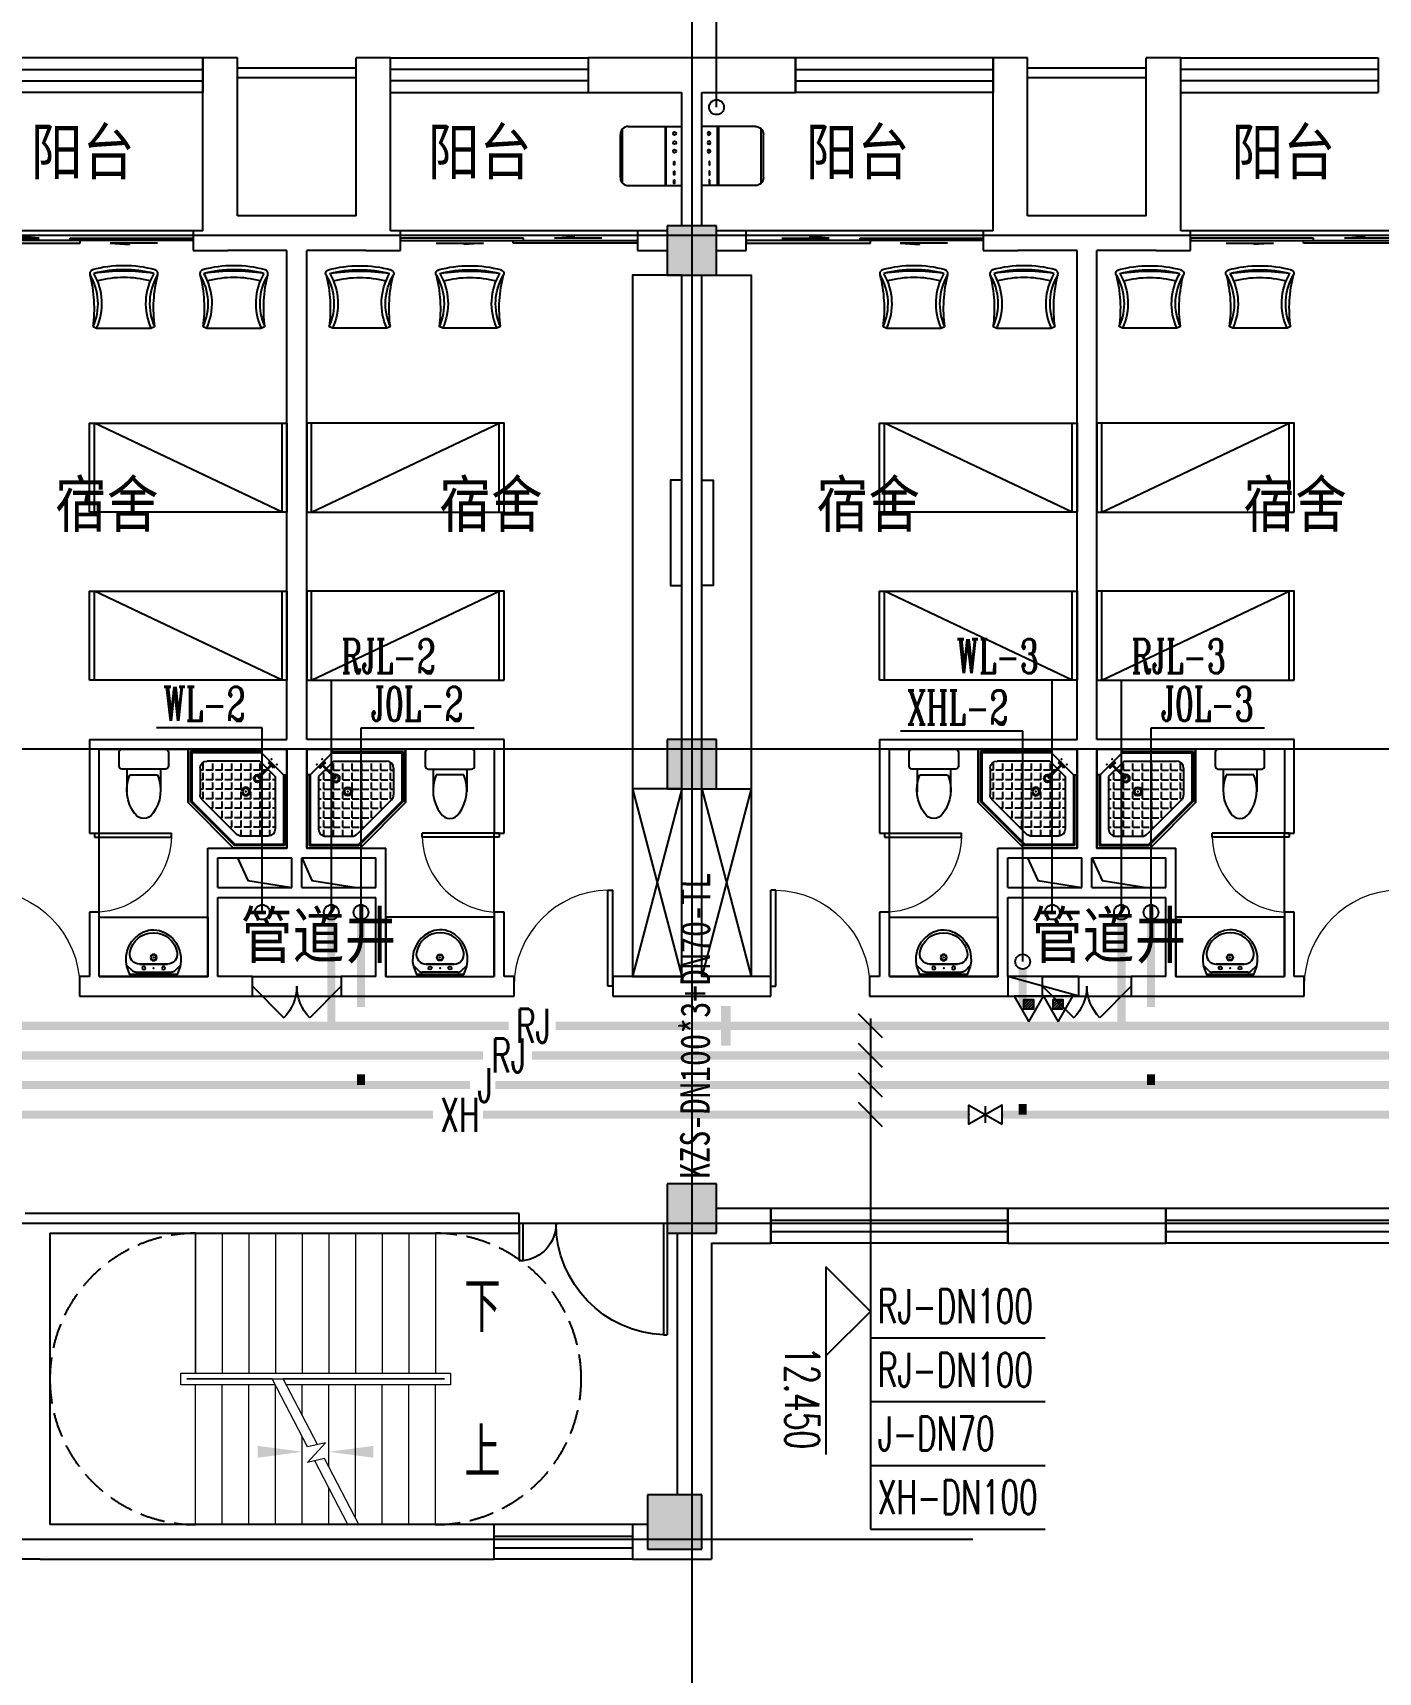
# Model space of a CAD drawing. Extents: x 0 to 2838408, y -923048 to 203859.
# Drawn here: x 2354543 to 2368167, y -625085 to -608488 of the extents above; entities that cross this region are included whole.
import ezdxf
from ezdxf.enums import TextEntityAlignment as Align

# ---------------------------------------------------------------- set-up
doc = ezdxf.new("R2010")
doc.units = 0
doc.header["$LTSCALE"] = 1000
doc.linetypes.add('DASH', pattern=[0.35, 0.25, -0.1])
for name, color, linetype in [('A-Fixt', 81, 'Continuous'), ('CLAYER', 7, 'Continuous'), ('COLUMN', 9, 'Continuous'), ('DIM_SYMB', 3, 'Continuous'), ('DIM_污水', 3, 'Continuous'), ('DIM_消防', 3, 'Continuous'), ('DIM_热给水', 3, 'Continuous'), ('DIM_给水', 3, 'Continuous'), ('DOOR_FIRE', 4, 'Continuous'), ('DOTE', 8, 'Continuous'), ('E2-栏杆', 92, 'Continuous'), ('EQUIP_灭火器', 7, 'Continuous'), ('PIPE-消防', 1, 'Continuous'), ('PIPE-热给水', 5, 'Continuous'), ('PIPE-给水', 3, 'Continuous'), ('PUB_HATCH', 8, 'Continuous'), ('PUB_TEXT', 7, 'Continuous'), ('STAIR', 2, 'Continuous'), ('TEXT_消防', 7, 'Continuous'), ('TEXT_热给水', 7, 'Continuous'), ('TEXT_给水', 7, 'Continuous'), ('TWT_ELEV', 3, 'Continuous'), ('VALVE_消防', 7, 'Continuous'), ('VPIPE-污水', 2, 'Continuous'), ('VPIPE-消防', 1, 'Continuous'), ('VPIPE-热给水', 5, 'Continuous'), ('VPIPE-给水', 3, 'Continuous'), ('WALL', 9, 'Continuous'), ('WINDOW', 4, 'Continuous'), ('WP_F', 1, 'Continuous'), ('XREF', 8, 'Continuous'), ('抗震支吊架', 2, 'Continuous'), ('洁具', 213, 'Continuous'), ('配景', 3, 'Continuous'), ('附件', 70, 'Continuous')]:
    doc.layers.add(name, color=color, linetype=linetype)
doc.layers.add('A-FLOR-STRS', color=8, linetype='Continuous', lineweight=0)
doc.styles.add('_TCH_DIM', font='SIMPLEX', dxfattribs={"bigfont": 'GBCBIG'})
doc.styles.add('_TWT_DIM_ELE', font='SIMPLEX', dxfattribs={"width": 0.8, "height": 2.3, "bigfont": 'HZTXT'})
doc.styles.add('_TWT_PIPEDN', font='SIMPLEX', dxfattribs={"width": 0.8, "height": 2.3, "bigfont": 'HZTXT'})
doc.styles.add('_TWT_PIPETEXT', font='SIMPLEX', dxfattribs={"width": 0.8, "height": 2.3, "bigfont": 'HZTXT'})
doc.styles.add('_TWT_SERIAL', font='COMPLEX', dxfattribs={"width": 0.8, "height": 2.3, "bigfont": 'HZTXT'})
doc.styles.add('HZ', font='aaa等高度-单线.shx', dxfattribs={"width": 0.7, "height": 50, "bigfont": 'aaa-hztxt.shx'})
doc.styles.add('kzcad', font='', dxfattribs={"width": 0.8})
doc.styles.get("Standard").update_dxf_attribs({"font": 'geniso.shx', "bigfont": 'hztxt.shx'})
doc.styles.get('kzcad').set_extended_font_data('SimSun')

# ---------------------------------------------------------------- blocks, each defined once
blk = doc.blocks.new('$TwtSys$00000546')
h = blk.add_hatch()
h.set_pattern_fill('ANSI31', color=256, scale=200, style=0)
h.set_pattern_definition([(45, (-38543.802, -6670.83), (-17.67767, 17.67767), [])])
h.paths.add_polyline_path([(-65, 174), (65, 174), (65, 44), (-65, 44)])
for points in [[(0, 344), (-198, 0), (198, 0)], [(-65, 174), (65, 174), (65, 44), (-65, 44)]]:
    blk.add_lwpolyline(points, close=True)
blk = doc.blocks.new('A$C29581A72')
at = {"layer": '附件'}
blk.add_line((750, 200), (30, 0), dxfattribs=at)
blk.add_lwpolyline([(30, 200), (750, 200), (750, 0), (30, 0), (30, 200)], dxfattribs=at)
blk.add_solid([(750, 200), (30, 0), (750, 0), (750, 200)], dxfattribs=at)
at = {"layer": 'EQUIP_灭火器', "xscale": 0.75, "yscale": -0.75, "zscale": 0.75, "rotation": 180}
for p in [(241, 200), (539, 200)]:
    blk.add_blockref('$TwtSys$00000546', p, dxfattribs=at)
at = {"style": 'HZ', "flags": 1}
for tag in ['WHAT', 'SPEC', 'UNIT']:
    blk.add_attdef(tag, (375, 0), '', height=0.001, dxfattribs=at)
blk = doc.blocks.new('1F平面-CAD导入_dwg_Drawing4_t3_dwg_$plan$00001613-474159-1F-927810-1F')
at = {"layer": '洁具'}
for p, q in [((-200, 170), (-430, 170)), ((-30, 250), (-170, 250)), ((-260, -140), (-260, 140)), ((-200, -170), (-200, -220)), ((-170, -250), (-30, -250))]:
    blk.add_line(p, q, dxfattribs=at)
for points in [[(-200, 220), (-200, 170), (-200, -170), (-430, -170)], [(0, -220), (0, 220)]]:
    blk.add_lwpolyline(points, dxfattribs=at)
for centre, radius, start, end in [((-413, -227), 398, 67.4505, 126.6381), ((-170, 220), 30, 90, 180), ((-30, 220), 30, 0, 90), ((-590, 0), 110, 123.4509, 236.5491), ((-413, 227), 398, 233.3619, 292.5495), ((-170, -220), 30, 180, 270), ((-30, -220), 30, 270, 0)]:
    blk.add_arc(centre, radius, start, end, dxfattribs=at)
blk = doc.blocks.new('$lvtry$00000169')
at = {"color": 0}
for p, q in [((259, -36), (259, 0)), ((259, -36), (36, -259)), ((276, -120), (120, -276)), ((144, -151), (291, -298)), ((151, -144), (298, -291)), ((259, -24), (976, -24)), ((259, -36), (964, -36)), ((270, -213), (270, -143)), ((276, -120), (808, -120)), ((366, -213), (366, -143)), ((462, -213), (462, -143)), ((558, -213), (558, -143)), ((655, -213), (655, -143)), ((751, -213), (751, -143)), ((847, -213), (847, -143)), ((964, -36), (976, -24)), ((964, -36), (964, -525)), ((976, -24), (976, -530)), ((36, -259), (0, -259)), ((24, -259), (24, -976)), ((36, -259), (36, -964)), ((120, -276), (120, -808)), ((120, -309), (147, -309)), ((173, -309), (173, -239)), ((173, -309), (243, -309)), ((183, -213), (205, -213)), ((220, -213), (243, -213)), ((270, -213), (340, -213)), ((270, -263), (270, -239)), ((334, -309), (340, -309)), ((366, -213), (436, -213)), ((366, -309), (366, -239)), ((366, -309), (436, -309)), ((462, -213), (532, -213)), ((462, -309), (462, -239)), ((462, -309), (532, -309)), ((558, -213), (628, -213)), ((558, -309), (558, -239)), ((558, -309), (628, -309)), ((655, -213), (725, -213)), ((655, -309), (655, -239)), ((655, -309), (725, -309)), ((751, -213), (821, -213)), ((751, -309), (751, -239)), ((751, -309), (821, -309)), ((847, -213), (880, -213)), ((847, -309), (847, -239)), ((847, -309), (880, -309)), ((880, -192), (880, -460)), ((120, -405), (147, -405)), ((173, -405), (173, -335)), ((173, -405), (243, -405)), ((173, -501), (173, -431)), ((270, -405), (270, -335)), ((270, -405), (340, -405)), ((270, -501), (270, -431)), ((366, -405), (366, -335)), ((366, -405), (379, -405)), ((366, -501), (366, -431)), ((462, -405), (462, -335)), ((462, -405), (532, -405)), ((462, -501), (462, -431)), ((558, -405), (558, -335)), ((558, -405), (628, -405)), ((558, -501), (558, -431)), ((655, -405), (655, -335)), ((655, -405), (725, -405)), ((655, -501), (655, -431)), ((751, -405), (751, -335)), ((751, -405), (821, -405)), ((751, -501), (751, -431)), ((847, -405), (847, -335)), ((847, -405), (880, -405)), ((847, -501), (847, -431)), ((120, -501), (147, -501)), ((120, -598), (147, -598)), ((173, -501), (243, -501)), ((173, -598), (173, -528)), ((173, -598), (243, -598)), ((173, -694), (173, -624)), ((270, -501), (340, -501)), ((270, -598), (270, -528)), ((270, -598), (340, -598)), ((270, -694), (270, -624)), ((366, -501), (436, -501)), ((366, -598), (366, -528)), ((366, -598), (436, -598)), ((366, -694), (366, -624)), ((462, -501), (532, -501)), ((462, -598), (462, -528)), ((462, -598), (532, -598)), ((462, -694), (462, -624)), ((859, -511), (511, -859)), ((964, -525), (525, -964)), ((976, -530), (530, -976)), ((558, -501), (628, -501)), ((558, -598), (558, -528)), ((558, -598), (628, -598)), ((558, -694), (558, -624)), ((655, -501), (725, -501)), ((655, -598), (655, -528)), ((655, -598), (725, -598)), ((655, -694), (655, -624)), ((751, -501), (821, -501)), ((751, -598), (751, -528)), ((751, -598), (773, -598)), ((847, -501), (867, -501)), ((964, -525), (976, -530)), ((120, -694), (147, -694)), ((120, -790), (147, -790)), ((173, -694), (243, -694)), ((173, -790), (173, -720)), ((173, -790), (243, -790)), ((173, -878), (173, -816)), ((270, -694), (340, -694)), ((270, -790), (270, -720)), ((270, -790), (340, -790)), ((270, -880), (270, -816)), ((366, -694), (436, -694)), ((366, -790), (366, -720)), ((366, -790), (436, -790)), ((366, -880), (366, -816)), ((462, -694), (532, -694)), ((462, -790), (462, -720)), ((462, -790), (532, -790)), ((462, -880), (462, -816)), ((558, -694), (628, -694)), ((558, -790), (558, -720)), ((558, -790), (580, -790)), ((655, -694), (676, -694)), ((36, -964), (24, -976)), ((24, -976), (530, -976)), ((36, -964), (525, -964)), ((192, -880), (460, -880)), ((525, -964), (530, -976))]:
    blk.add_line(p, q, dxfattribs=at)
blk.add_lwpolyline([(0, 0), (0, -1000), (540, -1000), (1000, -540), (1000, 0)], close=True)
for points in [[(0, 0), (0, -1000)], [(0, 0), (1000, 0)], [(1000, 0), (1000, -540)], [(136, -190), (148, -178), (132, -162), (121, -174)], [(190, -136), (178, -148), (162, -132), (174, -121)], [(1000, -540), (540, -1000)], [(0, -1000), (540, -1000)]]:
    blk.add_lwpolyline(points, close=True, dxfattribs=at)
for radius in [43.8, 31.1]:
    blk.add_circle((416, -428), radius, dxfattribs=at)
for centre, radius, start, end in [((808, -192), 72, 0, 90), ((296, -296), 40.6, 142.583, 128.4197), ((296, -296), 28.6, 145.828, 125.6599), ((808, -460), 72, 315, 0), ((192, -808), 72, 180, 270), ((460, -808), 72, 270, 315)]:
    blk.add_arc(centre, radius, start, end, dxfattribs=at)
for p in [(103, -156, 0), (156, -102, 0), (416, -428, 0)]:
    blk.add_point(p, dxfattribs=at)
blk = doc.blocks.new('$lvtry$00000178')
at = {"color": 0}
for p, q in [((-238, 0), (238, 0)), ((-214, -36), (-272, -91)), ((-180, -23), (180, -23)), ((-142, -105), (140, -105)), ((140, -105), (-142, -105)), ((216, -37), (268, -91))]:
    blk.add_line(p, q, dxfattribs=at)
blk.add_lwpolyline([(-104, -430, 0.224698), (110, -425, 0.348046), (269, -79), (239, 0), (-241, 0), (-271, -79, 0.356844)], format="xyb", close=True, dxfattribs=at)
for centre, radius in [((-100, -65), 16.3), ((1, -172), 31.6), ((100, -65), 16.3)]:
    blk.add_circle(centre, radius, dxfattribs=at)
at = {"color": 0, "lineweight": 13}
blk.add_circle((1, -172), 23, dxfattribs=at)
at = {"color": 0}
for centre, radius, start, end in [((-142, -205), 100, 90, 190.5602), ((-180, -73), 50, 90, 133.181), ((140, -205), 100, 349.4398, 90), ((180, -73), 50, 44.5607, 90), ((-1, -179), 243, 190.5602, 349.4398)]:
    blk.add_arc(centre, radius, start, end, dxfattribs=at)
for p in [(0, -65), (1, -172)]:
    blk.add_point(p, dxfattribs=at)
blk = doc.blocks.new('A$C70365C93')
at = {"layer": '洁具'}
blk.add_lwpolyline([(-1900, 2300), (-1900, 1700), (-800, 1700), (-800, 2300)], close=True, dxfattribs=at)
blk.add_blockref('$lvtry$00000178', (-1350, 2280), dxfattribs=at)
at = {"layer": '洁具', "rotation": 180}
blk.add_blockref('$lvtry$00000169', (0, 0), dxfattribs=at)
at = {"layer": '洁具', "extrusion": (0, 0, -1), "xscale": -1, "zscale": -1, "rotation": 90}
blk.add_blockref('1F平面-CAD导入_dwg_Drawing4_t3_dwg_$plan$00001613-474159-1F-927810-1F', (1450, 0), dxfattribs=at)
blk = doc.blocks.new('单人床')
at = {"layer": 'A-Fixt'}
for p, q in [((47774, 13973), (48674, 13973)), ((47774, 12073), (48674, 13973)), ((47774, 12073), (48674, 12073))]:
    blk.add_line(p, q, dxfattribs=at)
blk.add_lwpolyline([(47774, 14023), (48674, 14023), (48674, 12023), (47774, 12023), (47774, 14023)], dxfattribs=at)
blk = doc.blocks.new('CH_AP01')
for p, q in [((-311, 17), (-275, 0)), ((-275, 0), (275, 0)), ((275, 0), (311, 17))]:
    blk.add_line(p, q)
for centre, radius, start, end in [((-307, 555), 37.8, 100.1859, 202.8359), ((-1658, 202), 1360, 352.1659, 14.4283), ((-824, 250), 563, 335.5038, 31.0903), ((0, -579), 1213, 74.7104, 105.2896), ((0, -579), 1173, 75.0287, 104.9713), ((0, -1278), 1857, 80.611, 99.389), ((-824, 250), 603, 335.5038, 30.2691), ((0, -579), 1093, 75.8767, 104.1233), ((824, 250), 603, 149.7309, 204.4962), ((824, 250), 563, 148.9097, 204.4962), ((1658, 202), 1360, 165.5717, 187.8341), ((307, 555), 37.8, 337.1641, 79.8141)]:
    blk.add_arc(centre, radius, start, end)
blk = doc.blocks.new('A$C61295E98')
at = {"color": 3}
for p, q in [((544, 598), (0, 598)), ((0, 598), (0, 0)), ((161, 598), (161, 0)), ((170, 0), (170, 598)), ((603, 572), (603, 26)), ((624, 518), (624, 80)), ((544, 0), (0, 0))]:
    blk.add_line(p, q, dxfattribs=at)
for points in [[(82, 540), (75, 540), (75, 577), (82, 577)], [(82, 453), (75, 453), (75, 490), (82, 490)], [(82, 353), (75, 353), (75, 389), (82, 389)]]:
    blk.add_lwpolyline(points, close=True, dxfattribs=at)
for centre in [(74, 250), (74, 164), (74, 71)]:
    blk.add_circle(centre, 15.7, dxfattribs=at)
for centre, start, end in [((544, 518), 360, 90), ((544, 80), 270, 0)]:
    blk.add_arc(centre, 80, start, end, dxfattribs=at)
blk = doc.blocks.new('宿舍')
at = {"layer": 'A-Fixt'}
for p, q in [((47854, 13802), (48354, 15702)), ((48354, 13802), (47854, 15702)), ((47854, 13802), (48354, 13802))]:
    blk.add_line(p, q, dxfattribs=at)
for points in [[(47854, 8602), (48354, 8602), (48354, 15702), (47854, 15702)], [(47854, 10676), (47970, 10676), (47970, 11743), (47854, 11743)]]:
    blk.add_lwpolyline(points, close=True, dxfattribs=at)
at = {"xscale": -1, "rotation": 90}
for p in [(63677, 60475), (63677, 58775)]:
    blk.add_blockref('单人床', p, dxfattribs=at)
at = {"layer": 'A-Fixt', "xscale": -1, "rotation": 180}
for p in [(50002, 9140), (51117, 9140)]:
    blk.add_blockref('CH_AP01', p, dxfattribs=at)
at = {"layer": '配景', "color": 252}
blk.add_blockref('A$C61295E98', (47854, 7097), dxfattribs=at)
blk = doc.blocks.new('$WINLIB2D$00000001')
at = {"color": 0}
for points in [[(-0.5, 0.5), (-0.5, -0.5)], [(-0.5, 0.5), (0.5, 0.5)], [(0.5, -0.5), (0.5, 0.5)], [(0.5, 0.1667), (-0.5, 0.1667)], [(0.5, -0.1667), (-0.5, -0.1667)], [(-0.5, -0.5), (0.5, -0.5)]]:
    blk.add_lwpolyline(points, dxfattribs=at)
blk = doc.blocks.new('$DorLib2D$00000131')
at = {"color": 0, "linetype": 'Continuous'}
for p, q in [((0.15, 0.125), (0.2319, 0.1973)), ((0.2319, 0.1973), (0.2319, 0.125)), ((-0.5, 0.125), (-0.5, 0)), ((0.0192, 0.125), (-0.5, 0.125)), ((0.0192, 0), (0.0192, 0.125)), ((0.35, 0.125), (0.15, 0.125)), ((-0.5, 0), (0.0192, 0)), ((-0.024, 0), (0.5, 0)), ((-0.024, -0.125), (-0.024, 0)), ((0.5, 0), (0.5, -0.125)), ((-0.35, -0.125), (-0.15, -0.125)), ((-0.2319, -0.1973), (-0.2319, -0.125)), ((-0.15, -0.125), (-0.2319, -0.1973)), ((0.5, -0.125), (-0.024, -0.125))]:
    blk.add_line(p, q, dxfattribs=at)
blk = doc.blocks.new('$DorLib2D$00000225')
at = {"color": 0}
for p, q in [((0.475, -0.001), (0.475, 0.752)), ((0.475, 0.752), (0.5, 0.752)), ((0.5, -0.001), (0.5, 0.752)), ((-0.5, 0), (-0.5, 0.252)), ((-0.475, 0.252), (-0.5, 0.252)), ((-0.475, 0), (-0.475, 0.252)), ((-0.475, 0), (-0.5, 0)), ((0.475, -0.001), (0.5, -0.001))]:
    blk.add_line(p, q, dxfattribs=at)
for centre, radius, start, end in [((0.505, -0.002), 0.755, 92.2493, 179.7238), ((-0.501, 0.003), 0.251, 359.7899, 84.0974)]:
    blk.add_arc(centre, radius, start, end, dxfattribs=at)
blk = doc.blocks.new('$DorLib2D$00000116')
at = {"color": 0}
for p, q in [((-0.5, 0), (-0.146, 0.354)), ((0.5, 0), (0.146, 0.354))]:
    blk.add_line(p, q, dxfattribs=at)
for centre, start, end in [((-0.5, 0), 0, 45), ((0.5, 0), 135, 180)]:
    blk.add_arc(centre, 0.5, start, end, dxfattribs=at)
blk = doc.blocks.new('$DorLib2D$00000001')
for p, q in [((0.45, 0.975), (0.5, 0.975)), ((0.45, 0), (0.45, 0.975)), ((0.5, 0), (0.5, 0.975)), ((0.5, 0), (0.45, 0))]:
    blk.add_line(p, q)
at = {"lineweight": 13}
blk.add_arc((0.475, 0), 0.975, 91.4693, 180, dxfattribs=at)
blk = doc.blocks.new('4F1')
at = {"layer": 'PUB_HATCH'}
for points in [[(2361466.7, -610441.3), (2360966.7, -610441.3), (2360966.7, -610941.3), (2361466.7, -610941.3)], [(2361466.7, -615641.3), (2360966.7, -615641.3), (2360966.7, -616141.3), (2361466.7, -616141.3)], [(2361466.7, -620141.3), (2360966.7, -620141.3), (2360966.7, -620641.3), (2361466.7, -620641.3)], [(2361316.7, -623291.3), (2360766.7, -623291.3), (2360766.7, -623841.3), (2361316.7, -623841.3)]]:
    blk.add_hatch(color=256, dxfattribs=at).paths.add_polyline_path(points)
for points in [[(2356616.7, -616841.3), (2356720.3, -617071.5), (2357166.7, -617141.3)], [(2357266.7, -616841.3), (2357370.3, -617071.5), (2357816.7, -617141.3)], [(2364616.7, -616841.3), (2364720.3, -617071.5), (2365166.7, -617141.3)], [(2365266.7, -616841.3), (2365370.3, -617071.5), (2365816.7, -617141.3)]]:
    blk.add_lwpolyline(points)
at = {"layer": 'A-FLOR-STRS'}
for p, q in [((2356191.7, -620641.3), (2354716.7, -620641.3)), ((2354716.7, -620641.3), (2354716.7, -623591.3)), ((2356191.7, -620641.3), (2358621.7, -620641.3)), ((2356191.7, -620641.3), (2356191.7, -622056.3)), ((2356191.7, -622056.3), (2356191.7, -620641.3)), ((2356461.7, -620641.3), (2356461.7, -622056.3)), ((2356731.7, -620641.3), (2356731.7, -622056.3)), ((2357001.7, -620641.3), (2357001.7, -622056.3)), ((2357271.7, -620641.3), (2357271.7, -622056.3)), ((2357541.7, -620641.3), (2357541.7, -622056.3)), ((2357811.7, -620641.3), (2357811.7, -622056.3)), ((2358081.7, -620641.3), (2358081.7, -622056.3)), ((2358351.7, -620641.3), (2358351.7, -622056.3)), ((2358621.7, -620641.3), (2358621.7, -622056.3)), ((2356041.7, -622176.3), (2356041.7, -622056.3)), ((2356041.7, -622056.3), (2358771.7, -622056.3)), ((2358771.7, -622056.3), (2358771.7, -622176.3)), ((2356998.4, -622176.3), (2356041.7, -622176.3)), ((2356967.2, -622116.3), (2356101.7, -622116.3)), ((2356101.7, -622116.3), (2356101.7, -622116.3)), ((2356101.7, -622116.3), (2356967.2, -622116.3)), ((2356967.2, -622116.3), (2356191.7, -622116.3)), ((2356191.7, -622116.3), (2358621.7, -622116.3)), ((2356191.7, -623591.3), (2356191.7, -622176.3)), ((2356191.7, -623591.3), (2356191.7, -622176.3)), ((2356461.7, -623591.3), (2356461.7, -622176.3)), ((2356731.7, -623591.3), (2356731.7, -622176.3)), ((2357324, -622803), (2356967.2, -622116.3)), ((2357001.7, -623591.3), (2357001.7, -622182.8)), ((2358621.7, -622116.3), (2357079.9, -622116.3)), ((2357425.1, -622780.6), (2357079.9, -622116.3)), ((2358711.7, -622116.3), (2357079.9, -622116.3)), ((2357079.9, -622116.3), (2358711.7, -622116.3)), ((2358771.7, -622176.3), (2357111, -622176.3)), ((2357271.7, -622485.5), (2357271.7, -622176.3)), ((2357541.7, -623005.2), (2357541.7, -622176.3)), ((2357811.7, -623524.8), (2357811.7, -622176.3)), ((2358081.7, -623591.3), (2358081.7, -622176.3)), ((2358351.7, -623591.3), (2358351.7, -622176.3)), ((2358621.7, -622116.3), (2358621.7, -622116.3)), ((2358621.7, -623591.3), (2358621.7, -622176.3)), ((2358711.7, -622116.3), (2358711.7, -622116.3)), ((2357271.7, -623591.3), (2357271.7, -622702.4)), ((2357506.3, -622762.7), (2357324, -622803)), ((2357324.5, -622960.8), (2357506.3, -622762.7)), ((2357498.7, -622922.3), (2357324.5, -622960.8)), ((2357733.6, -623591.3), (2357397.6, -622944.7)), ((2357846.3, -623591.3), (2357498.7, -622922.3)), ((2357541.7, -623591.3), (2357541.7, -623222)), ((2354716.7, -623591.3), (2356191.7, -623591.3)), ((2357733.6, -623591.3), (2356191.7, -623591.3)), ((2358621.7, -623591.3), (2357846.3, -623591.3))]:
    blk.add_line(p, q, dxfattribs=at)
at = {"layer": 'COLUMN'}
for p, q in [((2361466.7, -610441.3), (2360966.7, -610441.3)), ((2360966.7, -610441.3), (2360966.7, -610941.3)), ((2361466.7, -610941.3), (2361466.7, -610441.3)), ((2360966.7, -610941.3), (2361466.7, -610941.3)), ((2361466.7, -615641.3), (2360966.7, -615641.3)), ((2360966.7, -615641.3), (2360966.7, -616141.3)), ((2361466.7, -616141.3), (2361466.7, -615641.3)), ((2360966.7, -616141.3), (2361466.7, -616141.3)), ((2361466.7, -620141.3), (2360966.7, -620141.3)), ((2360966.7, -620141.3), (2360966.7, -620641.3)), ((2361466.7, -620641.3), (2361466.7, -620141.3)), ((2360966.7, -620641.3), (2361466.7, -620641.3)), ((2361316.7, -623291.3), (2360766.7, -623291.3)), ((2360766.7, -623291.3), (2360766.7, -623841.3)), ((2361316.7, -623841.3), (2361316.7, -623291.3)), ((2360766.7, -623841.3), (2361316.7, -623841.3))]:
    blk.add_line(p, q, dxfattribs=at)
at = {"layer": 'DIM_SYMB'}
for points in [[(2358756.7, -621378.8, 0, 0, 0), (2355454.2, -621378.8, 0, 0, 0), (2355454.2, -622853.8, 0, 0, 0), (2357271.7, -622853.8, 0, 120, 0), (2356821.7, -622853.8, 0, 0, 0)], [(2358756.7, -622853.8, 0, 0, 0), (2357541.7, -622853.8, 0, 120, 0), (2357991.7, -622853.8, 0, 0, 0)]]:
    blk.add_lwpolyline(points, format="xyseb", dxfattribs=at)
at = {"layer": 'DOOR_FIRE'}
for p, q in [((2356766.7, -618041.3), (2357666.7, -618041.3)), ((2364766.7, -618041.3), (2365666.7, -618041.3)), ((2356766.7, -618241.3), (2357666.7, -618241.3)), ((2364766.7, -618241.3), (2365666.7, -618241.3))]:
    blk.add_line(p, q, dxfattribs=at)
at = {"layer": 'DOTE'}
for p, q in [((2361216.7, -606941.3), (2361216.7, -690141.3)), ((2453916.7, -610541.3), (2343216.7, -610541.3)), ((2453916.7, -610541.3), (2343216.7, -610541.3)), ((2453916.7, -615741.3), (2343216.7, -615741.3)), ((2453916.7, -620541.3), (2343216.7, -620541.3)), ((2364062.1, -623741.3), (2343616.1, -623741.3))]:
    blk.add_line(p, q, dxfattribs=at)
at = {"layer": 'E2-栏杆'}
for points in [[(2356616.7, -608841.3), (2357816.7, -608841.3)], [(2356616.7, -608941.3), (2357816.7, -608941.3)], [(2364616.7, -608841.3), (2365816.7, -608841.3)], [(2364616.7, -608941.3), (2365816.7, -608941.3)]]:
    blk.add_lwpolyline(points, dxfattribs=at)
at = {"layer": 'STAIR', "color": 9, "linetype": 'DASH'}
for p, q in [((2354716.7, -622116.3), (2354716.7, -622116.3)), ((2360096.7, -622116.3), (2360096.7, -622116.3))]:
    blk.add_line(p, q, dxfattribs=at)
for points in [[(2356191.7, -620641.3, 0.4142136), (2354716.7, -622116.3)], [(2358621.7, -620641.3, -0.4142136), (2360096.7, -622116.3)], [(2356191.7, -623591.3, -0.4142136), (2354716.7, -622116.3)], [(2358621.7, -623591.3, 0.4142136), (2360096.7, -622116.3)]]:
    blk.add_lwpolyline(points, format="xyb", dxfattribs=at)
at = {"layer": 'WALL'}
for p, q in [((2356616.7, -608741.3), (2356266.7, -608741.3)), ((2356266.7, -608741.3), (2356266.7, -609091.3)), ((2356616.7, -610341.3), (2356616.7, -608741.3)), ((2357816.7, -610341.3), (2357816.7, -608741.3)), ((2358166.7, -608741.3), (2357816.7, -608741.3)), ((2358166.7, -609091.3), (2358166.7, -608741.3)), ((2361216.7, -608741.3), (2360166.7, -608741.3)), ((2360166.7, -608741.3), (2360166.7, -609091.3)), ((2362266.7, -608741.3), (2361216.7, -608741.3)), ((2362266.7, -609091.3), (2362266.7, -608741.3)), ((2364616.7, -608741.3), (2364266.7, -608741.3)), ((2364266.7, -608741.3), (2364266.7, -609091.3)), ((2364616.7, -610341.3), (2364616.7, -608741.3)), ((2365816.7, -610341.3), (2365816.7, -608741.3)), ((2366166.7, -608741.3), (2365816.7, -608741.3)), ((2366166.7, -609091.3), (2366166.7, -608741.3)), ((2356266.7, -610491.3), (2356266.7, -609091.3)), ((2358166.7, -610491.3), (2358166.7, -609091.3)), ((2360166.7, -609091.3), (2361116.7, -609091.3)), ((2361116.7, -610441.3), (2361116.7, -609091.3)), ((2361316.7, -609091.3), (2362266.7, -609091.3)), ((2361316.7, -610441.3), (2361316.7, -609091.3)), ((2364266.7, -610491.3), (2364266.7, -609091.3)), ((2366166.7, -610491.3), (2366166.7, -609091.3)), ((2357216.7, -610341.3), (2356616.7, -610341.3)), ((2357816.7, -610341.3), (2357216.7, -610341.3)), ((2365216.7, -610341.3), (2364616.7, -610341.3)), ((2365816.7, -610341.3), (2365216.7, -610341.3)), ((2356266.7, -610491.3), (2356166.7, -610491.3)), ((2356166.7, -610491.3), (2356166.7, -610691.3)), ((2358266.7, -610491.3), (2358166.7, -610491.3)), ((2358266.7, -610691.3), (2358266.7, -610491.3)), ((2360966.7, -610491.3), (2360666.7, -610491.3)), ((2360666.7, -610491.3), (2360666.7, -610691.3)), ((2361766.7, -610491.3), (2361466.7, -610491.3)), ((2361766.7, -610691.3), (2361766.7, -610491.3)), ((2364266.7, -610491.3), (2364166.7, -610491.3)), ((2364166.7, -610491.3), (2364166.7, -610691.3)), ((2366266.7, -610491.3), (2366166.7, -610491.3)), ((2366266.7, -610691.3), (2366266.7, -610491.3)), ((2356166.7, -610691.3), (2356516.7, -610691.3)), ((2357116.7, -610691.3), (2356516.7, -610691.3)), ((2357116.7, -615641.3), (2357116.7, -610691.3)), ((2357916.7, -610691.3), (2357316.7, -610691.3)), ((2357316.7, -615641.3), (2357316.7, -610691.3)), ((2357916.7, -610691.3), (2358266.7, -610691.3)), ((2360666.7, -610691.3), (2360966.7, -610691.3)), ((2361466.7, -610691.3), (2361766.7, -610691.3)), ((2364166.7, -610691.3), (2364516.7, -610691.3)), ((2365116.7, -610691.3), (2364516.7, -610691.3)), ((2365116.7, -615641.3), (2365116.7, -610691.3)), ((2365916.7, -610691.3), (2365316.7, -610691.3)), ((2365316.7, -615641.3), (2365316.7, -610691.3)), ((2365916.7, -610691.3), (2366266.7, -610691.3)), ((2361116.7, -615641.3), (2361116.7, -610941.3)), ((2361316.7, -615641.3), (2361316.7, -610941.3)), ((2355116.7, -615641.3), (2357116.7, -615641.3)), ((2355116.7, -615641.3), (2355116.7, -616591.3)), ((2355216.7, -615741.3), (2357116.7, -615741.3)), ((2355216.7, -616591.3), (2355216.7, -615741.3)), ((2357116.7, -616741.3), (2357116.7, -615741.3)), ((2359316.7, -615641.3), (2357316.7, -615641.3)), ((2357316.7, -616741.3), (2357316.7, -615741.3)), ((2359216.7, -615741.3), (2357316.7, -615741.3)), ((2359216.7, -615741.3), (2359216.7, -616591.3)), ((2359316.7, -616591.3), (2359316.7, -615641.3)), ((2363116.7, -615641.3), (2365116.7, -615641.3)), ((2363116.7, -615641.3), (2363116.7, -616591.3)), ((2363216.7, -615741.3), (2365116.7, -615741.3)), ((2363216.7, -616591.3), (2363216.7, -615741.3)), ((2365116.7, -616741.3), (2365116.7, -615741.3)), ((2367316.7, -615641.3), (2365316.7, -615641.3)), ((2365316.7, -616741.3), (2365316.7, -615741.3)), ((2367216.7, -615741.3), (2365316.7, -615741.3)), ((2367216.7, -615741.3), (2367216.7, -616591.3)), ((2367316.7, -616591.3), (2367316.7, -615641.3)), ((2361116.7, -618041.3), (2361116.7, -616141.3)), ((2361316.7, -618041.3), (2361316.7, -616141.3)), ((2355116.7, -616591.3), (2355216.7, -616591.3)), ((2359216.7, -616591.3), (2359316.7, -616591.3)), ((2363116.7, -616591.3), (2363216.7, -616591.3)), ((2367216.7, -616591.3), (2367316.7, -616591.3)), ((2356316.7, -616741.3), (2357116.7, -616741.3)), ((2356316.7, -617241.3), (2356316.7, -616741.3)), ((2357316.7, -616741.3), (2358116.7, -616741.3)), ((2358116.7, -617241.3), (2358116.7, -616741.3)), ((2364316.7, -616741.3), (2365116.7, -616741.3)), ((2364316.7, -617241.3), (2364316.7, -616741.3)), ((2365316.7, -616741.3), (2366116.7, -616741.3)), ((2366116.7, -617241.3), (2366116.7, -616741.3)), ((2356416.7, -616841.3), (2357166.7, -616841.3)), ((2356416.7, -617141.3), (2356416.7, -616841.3)), ((2357166.7, -617141.3), (2357166.7, -616841.3)), ((2357266.7, -616841.3), (2358016.7, -616841.3)), ((2357266.7, -617141.3), (2357266.7, -616841.3)), ((2358016.7, -617141.3), (2358016.7, -616841.3)), ((2364416.7, -616841.3), (2365166.7, -616841.3)), ((2364416.7, -617141.3), (2364416.7, -616841.3)), ((2365166.7, -617141.3), (2365166.7, -616841.3)), ((2365266.7, -616841.3), (2366016.7, -616841.3)), ((2365266.7, -617141.3), (2365266.7, -616841.3)), ((2366016.7, -617141.3), (2366016.7, -616841.3)), ((2356316.7, -618041.3), (2356316.7, -617241.3)), ((2356416.7, -617141.3), (2357166.7, -617141.3)), ((2356416.7, -617241.3), (2357216.7, -617241.3)), ((2356416.7, -618041.3), (2356416.7, -617241.3)), ((2357216.7, -617241.3), (2358016.7, -617241.3)), ((2357266.7, -617141.3), (2358016.7, -617141.3)), ((2358016.7, -618041.3), (2358016.7, -617241.3)), ((2358116.7, -618041.3), (2358116.7, -617241.3)), ((2364316.7, -618041.3), (2364316.7, -617241.3)), ((2364416.7, -617141.3), (2365166.7, -617141.3)), ((2364416.7, -617241.3), (2365216.7, -617241.3)), ((2364416.7, -618041.3), (2364416.7, -617241.3)), ((2365216.7, -617241.3), (2366016.7, -617241.3)), ((2365266.7, -617141.3), (2366016.7, -617141.3)), ((2366016.7, -618041.3), (2366016.7, -617241.3)), ((2366116.7, -618041.3), (2366116.7, -617241.3)), ((2355216.7, -617391.3), (2355116.7, -617391.3)), ((2355116.7, -617391.3), (2355116.7, -618041.3)), ((2355216.7, -618041.3), (2355216.7, -617391.3)), ((2359316.7, -617391.3), (2359216.7, -617391.3)), ((2359216.7, -617391.3), (2359216.7, -618041.3)), ((2359316.7, -618041.3), (2359316.7, -617391.3)), ((2363216.7, -617391.3), (2363116.7, -617391.3)), ((2363116.7, -617391.3), (2363116.7, -618041.3)), ((2363216.7, -618041.3), (2363216.7, -617391.3)), ((2367316.7, -617391.3), (2367216.7, -617391.3)), ((2367216.7, -617391.3), (2367216.7, -618041.3)), ((2367316.7, -618041.3), (2367316.7, -617391.3)), ((2355116.7, -618041.3), (2355016.7, -618041.3)), ((2355016.7, -618041.3), (2355016.7, -618241.3)), ((2355216.7, -618041.3), (2356316.7, -618041.3)), ((2356766.7, -618041.3), (2356416.7, -618041.3)), ((2356766.7, -618241.3), (2356766.7, -618041.3)), ((2358016.7, -618041.3), (2357666.7, -618041.3)), ((2357666.7, -618041.3), (2357666.7, -618241.3)), ((2358116.7, -618041.3), (2359216.7, -618041.3)), ((2359416.7, -618041.3), (2359316.7, -618041.3)), ((2359416.7, -618241.3), (2359416.7, -618041.3)), ((2361116.7, -618041.3), (2360416.7, -618041.3)), ((2360416.7, -618041.3), (2360416.7, -618241.3)), ((2362016.7, -618041.3), (2361316.7, -618041.3)), ((2362016.7, -618241.3), (2362016.7, -618041.3)), ((2363116.7, -618041.3), (2363016.7, -618041.3)), ((2363016.7, -618041.3), (2363016.7, -618241.3)), ((2363216.7, -618041.3), (2364316.7, -618041.3)), ((2364766.7, -618041.3), (2364416.7, -618041.3)), ((2364766.7, -618241.3), (2364766.7, -618041.3)), ((2366016.7, -618041.3), (2365666.7, -618041.3)), ((2365666.7, -618041.3), (2365666.7, -618241.3)), ((2366116.7, -618041.3), (2367216.7, -618041.3)), ((2367416.7, -618041.3), (2367316.7, -618041.3)), ((2367416.7, -618241.3), (2367416.7, -618041.3)), ((2355016.7, -618241.3), (2355116.7, -618241.3)), ((2355116.7, -618241.3), (2356316.7, -618241.3)), ((2356316.7, -618241.3), (2356766.7, -618241.3)), ((2357666.7, -618241.3), (2358116.7, -618241.3)), ((2358116.7, -618241.3), (2359316.7, -618241.3)), ((2359316.7, -618241.3), (2359416.7, -618241.3)), ((2360416.7, -618241.3), (2361216.7, -618241.3)), ((2361216.7, -618241.3), (2362016.7, -618241.3)), ((2363016.7, -618241.3), (2363116.7, -618241.3)), ((2363116.7, -618241.3), (2364316.7, -618241.3)), ((2364316.7, -618241.3), (2364766.7, -618241.3)), ((2365666.7, -618241.3), (2366116.7, -618241.3)), ((2366116.7, -618241.3), (2367316.7, -618241.3)), ((2367316.7, -618241.3), (2367416.7, -618241.3)), ((2362016.7, -620391.3), (2361466.7, -620391.3)), ((2362016.7, -620741.3), (2362016.7, -620391.3)), ((2366016.7, -620391.3), (2364416.7, -620391.3)), ((2364416.7, -620391.3), (2364416.7, -620741.3)), ((2366016.7, -620741.3), (2366016.7, -620391.3)), ((2354616.7, -620441.3), (2354466.7, -620441.3)), ((2359466.7, -620441.3), (2354616.7, -620441.3)), ((2359466.7, -620641.3), (2359466.7, -620441.3)), ((2354716.7, -620641.3), (2354716.7, -623591.3)), ((2354716.7, -620641.3), (2359466.7, -620641.3)), ((2361066.7, -620641.3), (2361066.7, -623291.3)), ((2361416.7, -620741.3), (2362016.7, -620741.3)), ((2361416.7, -620741.3), (2361416.7, -623941.3)), ((2364416.7, -620741.3), (2366016.7, -620741.3)), ((2359215.7, -623591.3), (2354716.7, -623591.3)), ((2359215.7, -623941.3), (2359215.7, -623591.3)), ((2360766.7, -623591.3), (2360615.7, -623591.3)), ((2360615.7, -623591.3), (2360615.7, -623941.3)), ((2354616.7, -623941.3), (2353016.7, -623941.3)), ((2354616.7, -623941.3), (2359215.7, -623941.3)), ((2360615.7, -623941.3), (2361416.7, -623941.3))]:
    blk.add_line(p, q, dxfattribs=at)
at = {"layer": 'WINDOW'}
for p, q in [((2356166.7, -610491.3), (2353766.7, -610491.3)), ((2360666.7, -610491.3), (2358266.7, -610491.3)), ((2364166.7, -610491.3), (2361766.7, -610491.3)), ((2368666.7, -610491.3), (2366266.7, -610491.3)), ((2355216.7, -617391.3), (2355216.7, -616591.3)), ((2359216.7, -617391.3), (2359216.7, -616591.3)), ((2363216.7, -617391.3), (2363216.7, -616591.3)), ((2367216.7, -617391.3), (2367216.7, -616591.3))]:
    blk.add_line(p, q, dxfattribs=at)
at = {"xscale": -1, "rotation": 180}
for name, p in [('宿舍', (2305462.9, -602339.6)), ('宿舍', (2313462.9, -602339.6)), ('A$C70365C93', (2357116.7, -615741.3)), ('A$C70365C93', (2365116.7, -615741.3))]:
    blk.add_blockref(name, p, dxfattribs=at)
at = {"rotation": 180}
for name, p in [('宿舍', (2408970.6, -602339.6)), ('宿舍', (2416970.6, -602339.6)), ('A$C70365C93', (2357316.7, -615741.3)), ('A$C70365C93', (2365316.7, -615741.3))]:
    blk.add_blockref(name, p, dxfattribs=at)
at = {"layer": 'DOOR_FIRE', "xscale": 900, "yscale": -900, "zscale": 200}
for p in [(2357216.7, -618141.3), (2365216.7, -618141.3)]:
    blk.add_blockref('$DorLib2D$00000116', p, dxfattribs=at)
at = {"layer": 'DOOR_FIRE', "xscale": -1500, "yscale": 1500, "zscale": 200, "rotation": 180}
blk.add_blockref('$DorLib2D$00000225', (2360216.7, -620541.3), dxfattribs=at)
at = {"layer": 'WINDOW'}
for name, p, xscale, yscale, zscale, rotation in [('$WINLIB2D$00000001', (2355266.7, -608916.3), 2000, 350, 2000, 179.999999999997), ('$WINLIB2D$00000001', (2359166.7, -608916.3), -2000, 350, -2000, 180), ('$WINLIB2D$00000001', (2363266.7, -608916.3), 2000, 350, 2000, 180.0000000000061), ('$WINLIB2D$00000001', (2367166.7, -608916.3), -2000, 350, -2000, 180), ('$DorLib2D$00000131', (2354966.7, -610591.3), 2400, -200, 2400, 180), ('$DorLib2D$00000131', (2359466.7, -610591.3), -2400, -200, -2400, 180), ('$DorLib2D$00000131', (2362966.7, -610591.3), 2400, -200, 2400, 180), ('$DorLib2D$00000131', (2367466.7, -610591.3), -2400, -200, -2400, 180), ('$DorLib2D$00000001', (2355166.7, -616991.3), 800, -800, 800, 90), ('$DorLib2D$00000001', (2359266.7, -616991.3), 800, 800, 800, 90), ('$DorLib2D$00000001', (2363166.7, -616991.3), 800, -800, 800, 90), ('$DorLib2D$00000001', (2367266.7, -616991.3), 800, 800, 800, 90), ('$WINLIB2D$00000001', (2363216.7, -620566.3), -2400, -350, -2400, 359.999999999981), ('$WINLIB2D$00000001', (2367216.7, -620566.3), -2400, -350, -2400, 359.999999999981), ('$WINLIB2D$00000001', (2359915.7, -623766.3), 1400, -350, 1400, 180)]:
    blk.add_blockref(name, p, dxfattribs=dict(at, xscale=xscale, yscale=yscale, zscale=zscale, rotation=rotation))
at = {"layer": 'WINDOW', "yscale": 1000}
for p, xscale, zscale in [((2354516.7, -618141.3), -1000, -1000), ((2359916.7, -618141.3), 1000, 1000), ((2362516.7, -618141.3), -1000, -1000), ((2367916.7, -618141.3), 1000, 1000)]:
    blk.add_blockref('$DorLib2D$00000001', p, dxfattribs=dict(at, xscale=xscale, zscale=zscale))
at = {"layer": 'CLAYER'}
for p in [(2356649.1, -617904.3), (2364649.1, -617904.3)]:
    blk.add_text('管道井', height=525, dxfattribs=at).set_placement(p)
at = {"layer": 'PUB_TEXT'}
for s, p in [('阳台', (2354523.9, -609973.2)), ('阳台', (2358543.8, -609973.2)), ('阳台', (2362370.5, -609973.2)), ('阳台', (2366681.1, -609973.2)), ('宿舍', (2354767.4, -613541)), ('宿舍', (2358657.4, -613541)), ('宿舍', (2362478.2, -613541)), ('宿舍', (2366800.4, -613541))]:
    blk.add_text(s, height=525, dxfattribs=at).set_placement(p)
at = {"layer": 'PUB_TEXT', "color": 7, "style": '_TCH_DIM'}
for s, p in [('下', (2358914.2, -621641.3)), ('上', (2358914.2, -623116.3))]:
    blk.add_text(s, height=506.4, dxfattribs=at).set_placement(p)
blk = doc.blocks.new('$VALVE$00000296')
for points in [[(-125, 72), (-125, -72), (125, 72), (125, -72), (-125, 72)], [(0, 60), (0, -64)]]:
    blk.add_lwpolyline(points)
for p in [(-125, 0), (125, 0)]:
    blk.add_point(p)

msp = doc.modelspace()

# ---------------------------------------------------------------- linework, layer by layer
at = {"layer": 'DIM_污水', "linetype": 'ByBlock'}
msp.add_line((2361466.7, -609241.3), (2361466.7, -608003.1), dxfattribs=at)
at = {"layer": 'DIM_污水'}
for p, q in [((2364866.7, -615041.3), (2363826.6, -615041.3)), ((2364866.7, -617391.3), (2364866.7, -615041.3)), ((2356866.7, -615524.3), (2355795, -615524.3)), ((2356866.7, -617391.3), (2356866.7, -615524.3))]:
    msp.add_line(p, q, dxfattribs=at)
at = {"layer": 'DIM_消防'}
for p, q in [((2364566.7, -615559.2), (2363329.6, -615559.2)), ((2364566.7, -617891.3), (2364566.7, -615559.2))]:
    msp.add_line(p, q, dxfattribs=at)
at = {"layer": 'DIM_热给水'}
for p, q in [((2357566.7, -617391.3), (2357566.7, -615041.3)), ((2357566.7, -615041.3), (2358734, -615041.3)), ((2365566.7, -617391.3), (2365566.7, -615041.3)), ((2365566.7, -615041.3), (2366734, -615041.3))]:
    msp.add_line(p, q, dxfattribs=at)
at = {"layer": 'DIM_热给水', "linetype": 'ByBlock'}
for p, q in [((2363147.1, -618663.3), (2362903.1, -618419.3)), ((2363025.1, -618466.3), (2363025.1, -621701.2)), ((2363147.1, -618963.3), (2362903.1, -618719.3)), ((2363147.1, -619263.3), (2362903.1, -619019.3)), ((2363147.1, -619563.3), (2362903.1, -619319.3)), ((2363025.1, -621701.2), (2364792.9, -621701.2)), ((2363025.1, -621701.2), (2363025.1, -623636.2)), ((2363025.1, -622346.2), (2364792.9, -622346.2)), ((2363025.1, -622991.2), (2364792.9, -622991.2)), ((2363025.1, -623636.2), (2364792.9, -623636.2))]:
    msp.add_line(p, q, dxfattribs=at)
at = {"layer": 'DIM_给水'}
for p, q in [((2357866.7, -617391.3), (2357866.7, -615524.3)), ((2357866.7, -615524.3), (2359014.2, -615524.3)), ((2365866.7, -617391.3), (2365866.7, -615524.3)), ((2365866.7, -615524.3), (2367014.2, -615524.3))]:
    msp.add_line(p, q, dxfattribs=at)
at = {"layer": 'PIPE-消防', "ltscale": 1.5, "const_width": 82.5}
for points in [[(2364566.7, -617966.3), (2364566.7, -618350)], [(2358595.6, -619441.3), (2348566.7, -619441.3)], [(2364021.3, -619441.3), (2359103.1, -619441.3)], [(2364566.7, -619441.3), (2364358.8, -619441.3)], [(2364566.7, -619332.5), (2364566.7, -619441.3)], [(2368728.7, -619441.3), (2364566.7, -619441.3)]]:
    msp.add_lwpolyline(points, dxfattribs=at)
at = {"layer": 'PIPE-热给水', "ltscale": 1.5, "const_width": 82.5}
for points in [[(2357566.7, -618541.3), (2357566.7, -617466.3)], [(2365566.7, -618541.3), (2365566.7, -617466.3)], [(2357566.7, -618541.3), (2349566.7, -618541.3)], [(2359361.7, -618541.3), (2357566.7, -618541.3)], [(2365566.7, -618541.3), (2359837.6, -618541.3)], [(2369727.5, -618541.3), (2365566.7, -618541.3)], [(2359101.1, -618841.3), (2349566.7, -618841.3)], [(2369399.9, -618841.3), (2359598, -618841.3)]]:
    msp.add_lwpolyline(points, dxfattribs=at)
at = {"layer": 'PIPE-给水', "ltscale": 1.5, "const_width": 82.5}
for points in [[(2357866.7, -617466.3), (2357866.7, -618350)], [(2365866.7, -617466.3), (2365866.7, -618350)], [(2357866.7, -619032.5), (2357866.7, -619141.3)], [(2365866.7, -619032.5), (2365866.7, -619141.3)], [(2357866.7, -619141.3), (2349866.7, -619141.3)], [(2358971.9, -619141.3), (2357866.7, -619141.3)], [(2365866.7, -619141.3), (2359227, -619141.3)], [(2369182.6, -619141.3), (2365866.7, -619141.3)]]:
    msp.add_lwpolyline(points, dxfattribs=at)
at = {"layer": 'TWT_ELEV', "linetype": 'ByBlock'}
for p, q in [((2363025.1, -621432), (2362575.1, -620982)), ((2362575.1, -620982), (2362575.1, -622882.9)), ((2363025.1, -621267.8), (2363025.1, -621882)), ((2363025.1, -621432), (2362575.1, -621882))]:
    msp.add_line(p, q, dxfattribs=at)
at = {"layer": 'VPIPE-污水'}
for centre in [(2361466.7, -609241.3), (2356866.7, -617391.3), (2364866.7, -617391.3)]:
    msp.add_circle(centre, 75, dxfattribs=at)
at = {"layer": 'VPIPE-消防'}
msp.add_circle((2364566.7, -617891.3), 75, dxfattribs=at)
at = {"layer": 'VPIPE-热给水'}
for centre in [(2357566.7, -617391.3), (2365566.7, -617391.3)]:
    msp.add_circle(centre, 75, dxfattribs=at)
at = {"layer": 'VPIPE-给水'}
for centre in [(2357866.7, -617391.3), (2365866.7, -617391.3)]:
    msp.add_circle(centre, 75, dxfattribs=at)
at = {"layer": '抗震支吊架', "color": 2, "const_width": 100}
msp.add_lwpolyline([(2361560.5, -618741.3), (2361560.5, -618341.3)], dxfattribs=at)

# ---------------------------------------------------------------- block references
at = {"layer": 'VALVE_消防', "linetype": 'ByBlock', "xscale": 1.35, "yscale": 1.35, "zscale": 1.35, "rotation": 180}
msp.add_blockref('$VALVE$00000296', (2364190, -619441.3), dxfattribs=at)
at = {"layer": 'WP_F', "xscale": -1, "rotation": 180}
msp.add_blockref('A$C29581A72', (2364386.7, -618041.3), dxfattribs=at)
at = {"layer": 'XREF'}
msp.add_blockref('4F1', (0, 0), dxfattribs=at)

# ---------------------------------------------------------------- texts
at = {"layer": 'DIM_污水', "color": 7, "style": '_TWT_SERIAL', "width": 0.64}
for s, p in [('WL-3', (2363895.6, -614972.3)), ('WL-2', (2355864, -615455.3))]:
    msp.add_text(s, height=345, dxfattribs=at).set_placement(p)
at = {"layer": 'DIM_消防', "color": 7, "style": '_TWT_SERIAL', "width": 0.64}
msp.add_text('XHL-2', height=345, dxfattribs=at).set_placement((2363398.6, -615490.2))
at = {"layer": 'DIM_热给水', "color": 7, "style": '_TWT_SERIAL', "width": 0.64}
for s, p in [('RJL-2', (2357666.1, -614972.3)), ('RJL-3', (2365666.1, -614972.3))]:
    msp.add_text(s, height=345, dxfattribs=at).set_placement(p)
at = {"layer": 'DIM_热给水', "color": 7, "linetype": 'ByBlock', "style": '_TWT_PIPEDN', "width": 0.64}
for s, p in [('RJ-DN100', (2363100.1, -621551.2)), ('RJ-DN100', (2363100.1, -622196.2)), ('J-DN70', (2363100.1, -622841.2)), ('XH-DN100', (2363100.1, -623486.2))]:
    msp.add_text(s, height=345, dxfattribs=at).set_placement(p)
at = {"layer": 'DIM_给水', "color": 7, "style": '_TWT_SERIAL', "width": 0.64}
for s, p in [('J0L-2', (2357967.3, -615455.3)), ('J0L-3', (2365967.3, -615455.3))]:
    msp.add_text(s, height=345, dxfattribs=at).set_placement(p)
at = {"layer": 'TEXT_消防', "linetype": 'ByBlock', "style": '_TWT_PIPETEXT', "width": 0.64}
msp.add_text('XH', height=345, dxfattribs=at).set_placement((2358670.6, -619613.8))
at = {"layer": 'TEXT_热给水', "linetype": 'ByBlock', "style": '_TWT_PIPETEXT', "width": 0.64}
for p in [(2359436.7, -618713.8), (2359186.6, -619013.8)]:
    msp.add_text('RJ', height=345, dxfattribs=at).set_placement(p)
at = {"layer": 'TEXT_给水', "linetype": 'ByBlock', "style": '_TWT_PIPETEXT', "width": 0.64}
msp.add_text('J', height=345, dxfattribs=at).set_placement((2359046.9, -619313.8))
at = {"layer": 'TWT_ELEV', "color": 7, "linetype": 'ByBlock', "style": '_TWT_DIM_ELE', "width": 0.64}
msp.add_text('12.450', height=345, rotation=270, dxfattribs=at).set_placement((2362161.1, -621786.5))
at = {"layer": '抗震支吊架', "color": 2, "style": 'kzcad', "width": 0.8}
msp.add_text('KZS-DN100*3+DN70-TL', height=300, rotation=89.88539, dxfattribs=at).set_placement((2361400.5, -618541.3), align=Align.CENTER)

doc.saveas('drawing.dxf')
